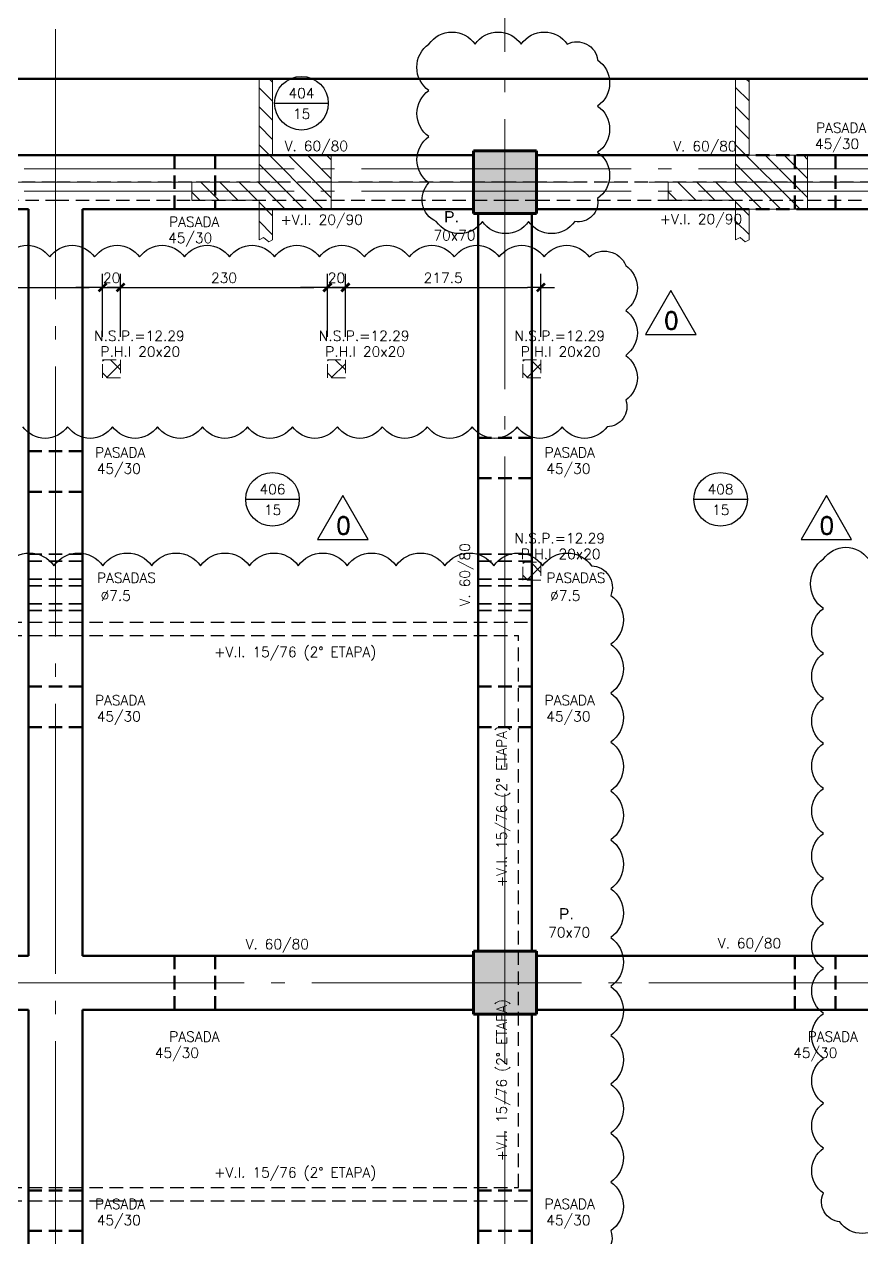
# Model space of a CAD drawing. Extents: x -4305 to 9892, y 67 to 16323.
# Drawn here: x 2701 to 3632, y 1854 to 3203 of the extents above; entities that cross this region are included whole.
import ezdxf
from ezdxf.enums import TextEntityAlignment as Align

# ---------------------------------------------------------------- set-up
doc = ezdxf.new("R2010")
doc.units = 0
doc.header["$LTSCALE"] = 30
doc.header["$MEASUREMENT"] = 0
for name, pattern in [('DASHED', [0.75, 0.5, -0.25]), ('EJES', [12.5, 10, -1, 0.5, -1]), ('HIDDEN', [0.375, 0.25, -0.125]), ('RLE-PROYECCION', [53.5785, 35.71875, -17.85975])]:
    doc.linetypes.add(name, pattern=pattern)
doc.layers.get('0').update_dxf_attribs({"linetype": 'CONTINUOUS'})
for name, color, linetype, lineweight in [('RLE-CORTES-ABATIDOS', 1, 'CONTINUOUS', 15), ('RLE-EJES', 1, 'EJES', 15), ('RLE-LOSA', 90, 'CONTINUOUS', 15), ('RLE-PILAR', 5, 'CONTINUOUS', 25), ('RLE-PROYECCION', 2, 'DASHED', 15), ('RLE-SOLID', 252, 'CONTINUOUS', 15), ('RLE-TEXTO-1', 9, 'CONTINUOUS', 9), ('RLE-VIGA', 3, 'CONTINUOUS', 15)]:
    doc.layers.add(name, color=color, linetype=linetype, lineweight=lineweight)
for name, color, linetype in [('RLE-COTAS1', 2, 'CONTINUOUS'), ('RLE-HATCH2', 1, 'HIDDEN'), ('RLE-LOSAS', 3, 'CONTINUOUS'), ('RLE-REVISION 0', 1, 'CONTINUOUS'), ('RLE-SEGMENTOS1', 2, 'DASHED')]:
    doc.layers.add(name, color=color, linetype=linetype)
doc.styles.add('Arial_3', font='arial.ttf', dxfattribs={"height": 0.25})
doc.styles.add('ROMAND', font='romand', dxfattribs={"height": 31.5})
doc.styles.add('ROMANS', font='romans.shx', dxfattribs={"height": 11.25})
doc.dimstyles.new('ING-50', dxfattribs={"dimscale": 50, "dimtxt": 0.27, "dimasz": 0.3, "dimexe": 0, "dimexo": 0, "dimgap": 0.1, "dimtad": 1, "dimdec": 1, "dimzin": 12, "dimdsep": 46, "dimtxsty": 'ROMANS', "dimblk": 'TICK1', "dimblk1": 'TICK1', "dimblk2": 'TICK1', "dimcen": 0.09, "dimclrd": 2, "dimclre": 1, "dimclrt": 3, "dimadec": 0, "dimazin": 0, "dimtfac": 1, "dimtdec": 0, "dimtix": 1, "dimtmove": 2, "dimatfit": 3, "dimldrblk": 'TICK1', "dimfxl": 0, "dimfxlon": 1, "dimtolj": 1, "dimtzin": 0, "dimarcsym": 0})
pattern_1 = [(135, (9312.102, 600.886), (-10.606602, -10.606602), [])]

# ---------------------------------------------------------------- blocks, each defined once
blk = doc.blocks.new('RLE-ETIQUETA COLUMNA - TAG PILAR DIVIDIDO-1340790-4_')
at = {"layer": 'RLE-TEXTO-1', "insert": (-0.264, 0.165), "char_height": 0.25, "width": 0.40084, "attachment_point": 1, "style": 'Arial_3'}
blk.add_mtext('P.', dxfattribs=at)
blk = doc.blocks.new('losa-ne')
at = {"color": 5, "linetype": 'Continuous'}
blk.add_line((-29.8, 0), (29.7, 0), dxfattribs=at)
at = {"color": 3, "linetype": 'Continuous'}
blk.add_circle((0, 0), 29.8, dxfattribs=at)
at = {"color": 3, "linetype": 'Continuous', "style": 'ROMANS'}
for tag, p in [('N%%DL', (0, 5.6)), ('ESP', (0.2, -17.4))]:
    blk.add_attdef(tag, text='', height=11.2, dxfattribs=at).set_placement(p, align=Align.CENTER)
blk = doc.blocks.new('rev-1')
at = {"color": 3}
blk.add_lwpolyline([(-0.1, 31.3), (-28.3, -17.5), (28, -17.5), (-0.1, 31.3)], dxfattribs=at)
at = {"color": 5, "linetype": 'Continuous', "style": 'ROMAND'}
blk.add_attdef('1', text='', height=20, dxfattribs=at).set_placement((0.4, -12), align=Align.CENTER)
blk = doc.blocks.new('TICK1')
at = {"color": 2}
for points in [[(0, 0), (-1, 0)], [(0, 0), (1, 0)]]:
    blk.add_lwpolyline(points, dxfattribs=at)
at = {"color": 2, "const_width": 0.2}
blk.add_lwpolyline([(-0.3, -0.3), (0.3, 0.3)], dxfattribs=at)
blk = doc.blocks.new('*D128')
at = {"layer": 'RLE-COTAS1', "color": 1, "lineweight": -2, "transparency": 16777216}
for p, q in [((2557.7, 2855.9), (2557.7, 2925.9)), ((2787.7, 2855.9), (2787.7, 2925.9))]:
    blk.add_line(p, q, dxfattribs=at)
at = {"layer": 'RLE-COTAS1', "color": 2, "lineweight": -2, "transparency": 16777216}
blk.add_line((2572.7, 2910.9), (2772.7, 2910.9), dxfattribs=at)
at = {"layer": 'RLE-COTAS1', "color": 2, "lineweight": -2, "transparency": 16777216, "xscale": 15, "yscale": 15, "zscale": 15, "rotation": 180}
blk.add_blockref('TICK1', (2557.7, 2910.9), dxfattribs=at)
at = {"layer": 'RLE-COTAS1', "color": 2, "lineweight": -2, "transparency": 16777216, "xscale": 15, "yscale": 15, "zscale": 15}
blk.add_blockref('TICK1', (2787.7, 2910.9), dxfattribs=at)
at = {"layer": 'RLE-COTAS1', "color": 3, "transparency": 16777216, "insert": (2672.7, 2921.5), "char_height": 11.25, "attachment_point": 5, "style": 'ROMANS'}
blk.add_mtext('\\A1;230', dxfattribs=at)
blk = doc.blocks.new('*D129')
at = {"layer": 'RLE-COTAS1', "color": 1, "lineweight": -2, "transparency": 16777216}
for p, q in [((2787.7, 2855.9), (2787.7, 2925.9)), ((2807.7, 2855.9), (2807.7, 2925.9))]:
    blk.add_line(p, q, dxfattribs=at)
at = {"layer": 'RLE-COTAS1', "color": 2, "lineweight": -2, "transparency": 16777216}
for p, q in [((2772.7, 2910.9), (2757.7, 2910.9)), ((2787.7, 2910.9), (2807.7, 2910.9)), ((2822.7, 2910.9), (2837.7, 2910.9))]:
    blk.add_line(p, q, dxfattribs=at)
at = {"layer": 'RLE-COTAS1', "color": 2, "lineweight": -2, "transparency": 16777216, "xscale": 15, "yscale": 15, "zscale": 15}
blk.add_blockref('TICK1', (2787.7, 2910.9), dxfattribs=at)
at = {"layer": 'RLE-COTAS1', "color": 2, "lineweight": -2, "transparency": 16777216, "xscale": 15, "yscale": 15, "zscale": 15, "rotation": 180}
blk.add_blockref('TICK1', (2807.7, 2910.9), dxfattribs=at)
at = {"layer": 'RLE-COTAS1', "color": 3, "transparency": 16777216, "insert": (2797.7, 2921.5), "char_height": 11.25, "attachment_point": 5, "style": 'ROMANS'}
blk.add_mtext('\\A1;20', dxfattribs=at)
blk = doc.blocks.new('*D130')
at = {"layer": 'RLE-COTAS1', "color": 1, "lineweight": -2, "transparency": 16777216}
for p, q in [((2807.7, 2855.9), (2807.7, 2925.9)), ((3037.7, 2855.9), (3037.7, 2925.9))]:
    blk.add_line(p, q, dxfattribs=at)
at = {"layer": 'RLE-COTAS1', "color": 2, "lineweight": -2, "transparency": 16777216}
blk.add_line((2822.7, 2910.9), (3022.7, 2910.9), dxfattribs=at)
at = {"layer": 'RLE-COTAS1', "color": 2, "lineweight": -2, "transparency": 16777216, "xscale": 15, "yscale": 15, "zscale": 15, "rotation": 180}
blk.add_blockref('TICK1', (2807.7, 2910.9), dxfattribs=at)
at = {"layer": 'RLE-COTAS1', "color": 2, "lineweight": -2, "transparency": 16777216, "xscale": 15, "yscale": 15, "zscale": 15}
blk.add_blockref('TICK1', (3037.7, 2910.9), dxfattribs=at)
at = {"layer": 'RLE-COTAS1', "color": 3, "transparency": 16777216, "insert": (2922.7, 2921.5), "char_height": 11.25, "attachment_point": 5, "style": 'ROMANS'}
blk.add_mtext('\\A1;230', dxfattribs=at)
blk = doc.blocks.new('*D131')
at = {"layer": 'RLE-COTAS1', "color": 1, "lineweight": -2, "transparency": 16777216}
for p, q in [((3037.7, 2855.9), (3037.7, 2925.9)), ((3057.7, 2855.9), (3057.7, 2925.9))]:
    blk.add_line(p, q, dxfattribs=at)
at = {"layer": 'RLE-COTAS1', "color": 2, "lineweight": -2, "transparency": 16777216}
for p, q in [((3022.7, 2910.9), (3007.7, 2910.9)), ((3037.7, 2910.9), (3057.7, 2910.9)), ((3072.7, 2910.9), (3087.7, 2910.9))]:
    blk.add_line(p, q, dxfattribs=at)
at = {"layer": 'RLE-COTAS1', "color": 2, "lineweight": -2, "transparency": 16777216, "xscale": 15, "yscale": 15, "zscale": 15}
blk.add_blockref('TICK1', (3037.7, 2910.9), dxfattribs=at)
at = {"layer": 'RLE-COTAS1', "color": 2, "lineweight": -2, "transparency": 16777216, "xscale": 15, "yscale": 15, "zscale": 15, "rotation": 180}
blk.add_blockref('TICK1', (3057.7, 2910.9), dxfattribs=at)
at = {"layer": 'RLE-COTAS1', "color": 3, "transparency": 16777216, "insert": (3047.7, 2921.5), "char_height": 11.25, "attachment_point": 5, "style": 'ROMANS'}
blk.add_mtext('\\A1;20', dxfattribs=at)
blk = doc.blocks.new('*D132')
at = {"layer": 'RLE-COTAS1', "color": 1, "lineweight": -2, "transparency": 16777216}
for p, q in [((3057.7, 2855.9), (3057.7, 2925.9)), ((3275.2, 2855.9), (3275.2, 2925.9))]:
    blk.add_line(p, q, dxfattribs=at)
at = {"layer": 'RLE-COTAS1', "color": 2, "lineweight": -2, "transparency": 16777216}
blk.add_line((3072.7, 2910.9), (3260.2, 2910.9), dxfattribs=at)
at = {"layer": 'RLE-COTAS1', "color": 2, "lineweight": -2, "transparency": 16777216, "xscale": 15, "yscale": 15, "zscale": 15, "rotation": 180}
blk.add_blockref('TICK1', (3057.7, 2910.9), dxfattribs=at)
at = {"layer": 'RLE-COTAS1', "color": 2, "lineweight": -2, "transparency": 16777216, "xscale": 15, "yscale": 15, "zscale": 15}
blk.add_blockref('TICK1', (3275.2, 2910.9), dxfattribs=at)
at = {"layer": 'RLE-COTAS1', "color": 3, "transparency": 16777216, "insert": (3166.4, 2921.5), "char_height": 11.25, "attachment_point": 5, "style": 'ROMANS'}
blk.add_mtext('\\A1;217.5', dxfattribs=at)

msp = doc.modelspace()

# ---------------------------------------------------------------- hatches: boundary and pattern name
at = {"layer": 'RLE-CORTES-ABATIDOS'}
h = msp.add_hatch(dxfattribs=at)
h.set_pattern_fill('FP_1', color=256, style=0, pattern_type=2)
h.set_pattern_definition(pattern_1)
h.paths.add_polyline_path([(2972.476, 2961.487), (2976.746, 2963.983), (2976.746, 2997.933), (3041.746, 2997.933), (3041.746, 3057.933), (2976.746, 3057.933), (2976.746, 3142.933), (2961.746, 3142.933), (2961.746, 3027.933), (2886.746, 3027.933), (2886.746, 3007.933), (2961.746, 3007.933), (2961.746, 2963.983), (2966.731, 2966.308)])
h = msp.add_hatch(dxfattribs=at)
h.set_pattern_fill('FP_1', color=256, style=0, pattern_type=2)
h.set_pattern_definition(pattern_1)
h.paths.add_polyline_path([(3502.476, 2961.487), (3506.746, 2963.983), (3506.746, 2997.933), (3571.746, 2997.933), (3571.746, 3057.933), (3506.746, 3057.933), (3506.746, 3142.933), (3491.746, 3142.933), (3491.746, 3027.933), (3416.746, 3027.933), (3416.746, 3007.933), (3491.746, 3007.933), (3491.746, 2963.983), (3496.731, 2966.308)])
at = {"layer": 'RLE-HATCH2', "linetype": 'RLE-PROYECCION'}
h = msp.add_hatch(dxfattribs=at)
h.set_pattern_fill('ANSI37', color=1, scale=5.15625, style=0)
h.set_pattern_definition([(45, (-65402.227, 21923.207), (-11.5761114, 11.5761114), []), (135, (-65402.227, 21923.207), (-11.5761114, -11.5761114), [])])
h.paths.add_polyline_path([(2807.7, 2810.433), (2807.7, 2830.433), (2787.7, 2830.433), (2787.7, 2810.433)])
h = msp.add_hatch(dxfattribs=at)
h.set_pattern_fill('ANSI37', color=1, scale=5.15625, style=0)
h.set_pattern_definition([(45, (-65152.227, 21923.207), (-11.5761114, 11.5761114), []), (135, (-65152.227, 21923.207), (-11.5761114, -11.5761114), [])])
h.paths.add_polyline_path([(3057.7, 2810.433), (3057.7, 2830.433), (3037.7, 2830.433), (3037.7, 2810.433)])
h = msp.add_hatch(dxfattribs=at)
h.set_pattern_fill('ANSI37', color=1, scale=5.15625, style=0)
h.set_pattern_definition([(45, (-64934.727, 21923.207), (-11.5761114, 11.5761114), []), (135, (-64934.727, 21923.207), (-11.5761114, -11.5761114), [])])
h.paths.add_polyline_path([(3275.2, 2810.433), (3275.2, 2830.433), (3255.2, 2830.433), (3255.2, 2810.433)])
h = msp.add_hatch(dxfattribs=at)
h.set_pattern_fill('ANSI37', color=1, scale=5.15625, style=0)
h.set_pattern_definition([(45, (-64934.727, 21698.207), (-11.5761114, 11.5761114), []), (135, (-64934.727, 21698.207), (-11.5761114, -11.5761114), [])])
h.paths.add_polyline_path([(3275.2, 2585.433), (3275.2, 2605.433), (3255.2, 2605.433), (3255.2, 2585.433)])
at = {"layer": 'RLE-SOLID'}
for points in [[(3270.2, 2992.933), (3270.2, 3062.933), (3200.2, 3062.933), (3200.2, 2992.933)], [(3270.2, 2102.933), (3270.2, 2172.933), (3200.2, 2172.933), (3200.2, 2102.933)]]:
    msp.add_hatch(color=256, dxfattribs=at).paths.add_polyline_path(points)

# ---------------------------------------------------------------- linework, layer by layer
at = {"layer": 'RLE-CORTES-ABATIDOS'}
for p, q in [((2976.746, 3142.933), (2961.746, 3142.933)), ((2961.746, 3142.933), (2961.746, 3027.933)), ((2976.746, 3057.933), (2976.746, 3142.933)), ((3506.746, 3142.933), (3491.746, 3142.933)), ((3491.746, 3142.933), (3491.746, 3027.933)), ((3506.746, 3057.933), (3506.746, 3142.933)), ((3041.746, 3057.933), (2976.746, 3057.933)), ((3041.746, 2997.933), (3041.746, 3057.933)), ((3571.746, 3057.933), (3506.746, 3057.933)), ((3571.746, 2997.933), (3571.746, 3057.933)), ((2961.746, 3027.933), (2886.746, 3027.933)), ((2886.746, 3027.933), (2886.746, 3007.933)), ((3491.746, 3027.933), (3416.746, 3027.933)), ((3416.746, 3027.933), (3416.746, 3007.933)), ((2886.746, 3007.933), (2961.746, 3007.933)), ((2961.746, 3007.933), (2961.746, 2963.983)), ((2976.746, 2963.983), (2976.746, 2997.933)), ((2976.746, 2997.933), (3041.746, 2997.933)), ((3416.746, 3007.933), (3491.746, 3007.933)), ((3491.746, 3007.933), (3491.746, 2963.983)), ((3506.746, 2963.983), (3506.746, 2997.933)), ((3506.746, 2997.933), (3571.746, 2997.933)), ((2961.746, 2963.983), (2966.731, 2966.308)), ((2966.731, 2966.308), (2972.476, 2961.487)), ((2972.476, 2961.487), (2976.746, 2963.983)), ((3491.746, 2963.983), (3496.731, 2966.308)), ((3496.731, 2966.308), (3502.476, 2961.487)), ((3502.476, 2961.487), (3506.746, 2963.983))]:
    msp.add_line(p, q, dxfattribs=at)
at = {"layer": 'RLE-EJES', "linetype": 'EJES', "lineweight": 9}
for p, q in [((3235.2, 3472.933), (3235.2, 967.933)), ((770.199, 3027.933), (4570.199, 3027.933)), ((770.199, 2137.933), (4570.199, 2137.933))]:
    msp.add_line(p, q, dxfattribs=at)
at = {"layer": 'RLE-EJES', "linetype": 'EJES'}
for p, q in [((2735.2, 1022.933), (2735.2, 3422.933)), ((825.554, 3042.933), (4515.554, 3042.933)), ((825.554, 3017.933), (4515.554, 3017.933))]:
    msp.add_line(p, q, dxfattribs=at)
at = {"layer": 'RLE-LOSA', "color": 3, "lineweight": 50}
msp.add_line((1070.199, 3142.933), (4270.199, 3142.933), dxfattribs=at)
at = {"layer": 'RLE-PILAR', "lineweight": 70}
for p, q in [((3200.2, 2992.933), (3200.2, 3062.933)), ((3200.2, 3062.933), (3270.2, 3062.933)), ((3270.2, 3062.933), (3270.2, 2992.933)), ((3270.2, 2992.933), (3200.2, 2992.933)), ((3200.2, 2102.933), (3200.2, 2172.933)), ((3200.2, 2172.933), (3270.2, 2172.933)), ((3270.2, 2172.933), (3270.2, 2102.933)), ((3270.2, 2102.933), (3200.2, 2102.933))]:
    msp.add_line(p, q, dxfattribs=at)
at = {"layer": 'RLE-PROYECCION', "lineweight": 25}
for p, q in [((3235.2, 3027.933), (3200.205, 3027.933)), ((3270.195, 3027.933), (3235.2, 3027.933)), ((3200.205, 3007.933), (3235.2, 3007.933)), ((3235.2, 3007.933), (3270.195, 3007.933))]:
    msp.add_line(p, q, dxfattribs=at)
at = {"layer": 'RLE-PROYECCION', "linetype": 'DASHED'}
for p, q in [((2787.7, 2810.433), (2787.7, 2830.433)), ((2787.7, 2830.433), (2807.7, 2830.433)), ((2807.7, 2830.433), (2807.7, 2810.433)), ((3037.7, 2810.433), (3037.7, 2830.433)), ((3037.7, 2830.433), (3057.7, 2830.433)), ((3057.7, 2830.433), (3057.7, 2810.433)), ((3255.2, 2810.433), (3255.2, 2830.433)), ((3255.2, 2830.433), (3275.2, 2830.433)), ((3275.2, 2830.433), (3275.2, 2810.433)), ((2807.7, 2810.433), (2787.7, 2810.433)), ((3057.7, 2810.433), (3037.7, 2810.433)), ((3275.2, 2810.433), (3255.2, 2810.433)), ((3255.2, 2585.433), (3255.2, 2605.433)), ((3255.2, 2605.433), (3275.2, 2605.433)), ((3275.2, 2605.433), (3275.2, 2585.433)), ((3275.2, 2585.433), (3255.2, 2585.433))]:
    msp.add_line(p, q, dxfattribs=at)
at = {"layer": 'RLE-REVISION 0'}
msp.add_lwpolyline([(3150.57, 3181.427, -0.52056705), (3201.891, 3181.427, -0.52056705), (3253.211, 3181.427, -0.52056705), (3304.531, 3181.427, -0.52056705), (3338.256, 3163.831, -0.52056705), (3338.256, 3112.511, -0.52056705), (3338.256, 3061.19, -0.52056705), (3338.256, 3009.87, -0.52056705), (3312.718, 2984.087, -0.52056705), (3261.398, 2984.087, -0.52056705), (3210.078, 2984.087, -0.52056705), (3158.757, 2984.087, -0.52056705), (3150.57, 3027.22, -0.52056705), (3150.57, 3078.541, -0.52056705), (3150.57, 3129.861, -0.52056705)], format="xyb", close=True, dxfattribs=at)
for points in [[(2678.82, 2944.777, -0.52056705), (2728.82, 2944.777, -0.52056705), (2778.82, 2944.777, -0.52056705), (2828.82, 2944.777, -0.52056705), (2878.82, 2944.777, -0.52056705), (2928.82, 2944.777, -0.52056705), (2978.82, 2944.777, -0.52056705), (3028.82, 2944.777, -0.52056705), (3078.82, 2944.777, -0.52056705), (3128.82, 2944.777, -0.52056705), (3178.82, 2944.777, -0.52056705), (3228.82, 2944.777, -0.52056705), (3278.82, 2944.777, -0.52056705), (3328.82, 2944.777, -0.52056705), (3369.429, 2935.387, -0.52056705), (3369.429, 2885.387, -0.52056705), (3369.429, 2835.387, -0.52056705), (3369.429, 2785.387, -0.52056705), (3348.769, 2756.047, -0.52056705), (3298.769, 2756.047, -0.52056705), (3248.769, 2756.047, -0.52056705), (3198.769, 2756.047, -0.52056705), (3148.769, 2756.047, -0.52056705), (3098.769, 2756.047, -0.52056705), (3048.769, 2756.047, -0.52056705), (2998.769, 2756.047, -0.52056705), (2948.769, 2756.047, -0.52056705), (2898.769, 2756.047, -0.52056705), (2848.769, 2756.047, -0.52056705), (2798.769, 2756.047, -0.52056705), (2748.769, 2756.047, -0.52056705), (2698.769, 2756.047, -0.52056705)], [(3657.642, 1872.162, -0.52056705), (3607.642, 1872.162, -0.52056705), (3589.338, 1903.859, -0.52056705), (3589.338, 1953.859, -0.52056705), (3589.338, 2003.859, -0.52056705), (3589.338, 2053.859, -0.52056705), (3589.338, 2103.859, -0.52056705), (3589.338, 2153.859, -0.52056705), (3589.338, 2203.859, -0.52056705), (3589.338, 2253.859, -0.52056705), (3589.338, 2303.859, -0.52056705), (3589.338, 2353.859, -0.52056705), (3589.338, 2403.859, -0.52056705), (3589.338, 2453.859, -0.52056705), (3589.338, 2503.859, -0.52056705), (3589.338, 2553.859, -0.52056705), (3589.338, 2609.024, -0.52056705), (3639.338, 2609.024, -0.52056705)], [(2679.24, 2601.433, -0.52056705), (2733.588, 2601.433, -0.52056705), (2787.936, 2601.433, -0.52056705), (2842.285, 2601.433, -0.52056705), (2896.633, 2601.433, -0.52056705), (2950.981, 2601.433, -0.52056705), (3005.329, 2601.433, -0.52056705), (3059.677, 2601.433, -0.52056705), (3114.026, 2601.433, -0.52056705), (3168.374, 2601.433, -0.52056705), (3222.722, 2601.433, -0.52056705), (3277.07, 2601.433, -0.52056705), (3331.418, 2601.433, -0.52056705), (3352.886, 2568.553, -0.52056705), (3352.886, 2514.204, -0.52056705), (3352.886, 2459.856, -0.52056705), (3352.886, 2405.508, -0.52056705), (3352.886, 2351.16, -0.52056705), (3352.886, 2296.812, -0.52056705), (3352.886, 2242.463, -0.52056705), (3352.886, 2188.115, -0.52056705), (3352.886, 2133.767, -0.52056705), (3352.886, 2079.419, -0.52056705), (3352.886, 2025.071, -0.52056705), (3352.886, 1970.722, -0.52056705), (3352.886, 1916.374, -0.52056705), (3352.886, 1862.026, -0.52056705), (3330.197, 1830.367, -0.52056705)]]:
    msp.add_lwpolyline(points, format="xyb", dxfattribs=at)
at = {"layer": 'RLE-SEGMENTOS1', "lineweight": 50}
for p, q in [((2867.699, 2997.933), (2867.699, 3057.933)), ((2912.699, 3057.933), (2912.699, 3027.933)), ((3491.746, 3057.933), (3571.746, 3057.933)), ((3557.7, 3057.933), (3557.7, 2997.933)), ((3602.7, 3057.933), (3602.7, 2997.933)), ((2912.699, 3027.933), (2912.699, 3007.933)), ((2912.699, 3007.933), (2912.699, 2997.933)), ((3491.746, 2997.933), (3571.746, 2997.933)), ((3205.2, 2743.733), (3265.2, 2743.733)), ((2705.2, 2728.733), (2765.2, 2728.733)), ((3205.2, 2698.733), (3265.2, 2698.733)), ((2705.2, 2683.733), (2765.2, 2683.733)), ((2705.2, 2467.133), (2765.2, 2467.133)), ((3205.2, 2467.133), (3265.2, 2467.133)), ((2765.2, 2422.133), (2705.2, 2422.133)), ((3265.2, 2422.133), (3205.2, 2422.133)), ((2867.699, 2107.933), (2867.699, 2167.933)), ((2912.699, 2167.933), (2912.699, 2107.933)), ((3557.7, 2167.933), (3557.7, 2107.933)), ((3602.7, 2167.933), (3602.7, 2107.933)), ((2705.2, 1907.094), (2765.2, 1907.094)), ((3205.2, 1907.094), (3265.2, 1907.094)), ((2705.2, 1862.094), (2765.2, 1862.094)), ((3205.2, 1862.094), (3265.2, 1862.094))]:
    msp.add_line(p, q, dxfattribs=at)
at = {"layer": 'RLE-SEGMENTOS1', "lineweight": 25}
for p, q in [((2735.2, 3027.933), (2521.746, 3027.933)), ((2886.746, 3027.933), (2735.2, 3027.933)), ((3041.746, 3027.933), (2886.746, 3027.933)), ((3200.2, 3027.933), (3041.746, 3027.933)), ((3416.746, 3027.933), (3270.2, 3027.933)), ((3571.746, 3027.933), (3416.746, 3027.933)), ((3735.2, 3027.933), (3571.746, 3027.933)), ((2521.746, 3007.933), (2735.2, 3007.933)), ((2735.2, 3007.933), (2886.746, 3007.933)), ((2886.746, 3007.933), (3041.746, 3007.933)), ((3041.746, 3007.933), (3200.2, 3007.933)), ((3270.2, 3007.933), (3416.746, 3007.933)), ((3416.746, 3007.933), (3571.746, 3007.933)), ((3571.746, 3007.933), (3735.2, 3007.933)), ((2457.9, 2538.933), (3265.2, 2538.933)), ((2457.9, 2523.933), (3250.2, 2523.933)), ((3250.2, 1910.433), (3250.2, 2523.933)), ((2457.9, 1910.433), (3250.2, 1910.433)), ((2457.9, 1895.433), (3265.2, 1895.433))]:
    msp.add_line(p, q, dxfattribs=at)
at = {"layer": 'RLE-SEGMENTOS1', "lineweight": 35}
for p, q in [((2765.2, 2614.183), (2705.2, 2614.183)), ((2765.2, 2606.683), (2705.2, 2606.683)), ((3265.2, 2614.183), (3205.2, 2614.183)), ((3265.2, 2606.683), (3205.2, 2606.683)), ((2765.2, 2586.683), (2705.2, 2586.683)), ((2765.2, 2579.183), (2705.2, 2579.183)), ((3265.2, 2586.683), (3205.2, 2586.683)), ((3265.2, 2579.183), (3205.2, 2579.183)), ((2765.2, 2559.183), (2705.2, 2559.183)), ((2765.2, 2551.683), (2705.2, 2551.683)), ((3265.2, 2559.183), (3205.2, 2559.183)), ((3265.2, 2551.683), (3205.2, 2551.683))]:
    msp.add_line(p, q, dxfattribs=at)
at = {"layer": 'RLE-VIGA', "lineweight": 50}
for p, q in [((2705.2, 3057.933), (2521.746, 3057.933)), ((2705.2, 3057.933), (2765.2, 3057.933)), ((2961.746, 3057.933), (2765.2, 3057.933)), ((3041.746, 3057.933), (2961.746, 3057.933)), ((3200.2, 3057.933), (3041.746, 3057.933)), ((3270.2, 3057.933), (3491.746, 3057.933)), ((3571.746, 3057.933), (3705.2, 3057.933)), ((2705.2, 2997.933), (2521.746, 2997.933)), ((2705.2, 2167.933), (2705.2, 2997.933)), ((2765.2, 2167.933), (2765.2, 2997.933)), ((2961.746, 2997.933), (2765.2, 2997.933)), ((3041.746, 2997.933), (2961.746, 2997.933)), ((3200.2, 2997.933), (3041.746, 2997.933)), ((3270.2, 2997.933), (3491.746, 2997.933)), ((3571.746, 2997.933), (3705.2, 2997.933)), ((3205.2, 2172.933), (3205.2, 2992.933)), ((3265.2, 2172.933), (3265.2, 2992.933)), ((2270.2, 2167.933), (2705.2, 2167.933)), ((2765.2, 2167.933), (3200.2, 2167.933)), ((3270.2, 2167.933), (3705.2, 2167.933)), ((2270.2, 2107.933), (2705.2, 2107.933)), ((2705.2, 2107.933), (2705.2, 1442.933)), ((2765.2, 2107.933), (3200.2, 2107.933)), ((2765.2, 2107.933), (2765.2, 1442.933)), ((3270.2, 2107.933), (3705.2, 2107.933)), ((3205.2, 1447.933), (3205.2, 2102.933)), ((3265.2, 1447.933), (3265.2, 2102.933))]:
    msp.add_line(p, q, dxfattribs=at)

# ---------------------------------------------------------------- block references
at = {"layer": 'RLE-LOSAS'}
for p, values in [((3008.828, 3115.648), {'N%%DL': '404', 'ESP': '15'}), ((2976.599, 2675.34), {'N%%DL': '406', 'ESP': '15'}), ((3474.996, 2675.34), {'N%%DL': '408', 'ESP': '15'})]:
    msp.add_blockref('losa-ne', p, dxfattribs=at).add_auto_attribs(values)
at = {"layer": 'RLE-REVISION 0'}
for p in [(3419.785, 2876.02), (3055.109, 2648.178), (3592.735, 2648.178)]:
    msp.add_blockref('rev-1', p, dxfattribs=at).add_auto_attribs({'1': '0'})
at = {"layer": 'RLE-TEXTO-1', "xscale": 49.99999999999998, "yscale": 49.99999999999998, "zscale": 49.99999999999998}
for p in [(3180.711, 2987.488), (3308.412, 2212.588)]:
    msp.add_blockref('RLE-ETIQUETA COLUMNA - TAG PILAR DIVIDIDO-1340790-4_', p, dxfattribs=at)

# ---------------------------------------------------------------- texts
at = {"layer": 'RLE-TEXTO-1', "char_height": 11.25, "attachment_point": 5, "style": 'ROMANS'}
for s, insert, width in [('PASADA ', (3609.05, 3088.447), 88.58647), ('V. 60/80', (3025.376, 3066.292), 78.56537), ('45/30', (3604.572, 3068.603), 52.51053), ('V. 60/80', (3457.603, 3065.989), 78.56537), ('PASADA ', (2889.533, 2983.846), 88.58647), ('+V.I. 20/90', (3031.315, 2984.287), 103.01684), ('+V.I. 20/90', (3453.08, 2985.028), 103.01684), ('45/30', (2885.054, 2964.002), 52.51053), ('70x70', (3178.932, 2968.847), 56.91981), ('P.H.I 20x20 ', (2829.621, 2839.562), 175.48438), ('P.H.I 20x20 ', (3079.621, 2839.562), 175.48438), ('P.H.I 20x20 ', (3297.121, 2839.562), 175.48438), ('PASADA ', (2807.141, 2727.342), 91.39237), ('PASADA ', (3307.141, 2727.342), 91.39237), ('45/30', (2805.7, 2707.498), 52.51053), ('45/30', (3305.7, 2707.498), 52.51053), ('P.H.I 20x20 ', (3297.121, 2614.562), 175.48438), ('PASADAS ', (2814.155, 2588.033), 105.42191), ('PASADAS ', (3314.155, 2588.033), 105.42191), ('Ø7.5', (2802.293, 2568.19), 45.69619), ('Ø7.5', (3302.293, 2568.19), 45.69619), ('+V.I. 15/76 (2° ETAPA)', (3002.01, 2503.676), 285.57572), ('PASADA ', (2807.141, 2451.959), 91.39237), ('PASADA ', (3307.141, 2451.959), 91.39237), ('45/30', (2805.7, 2432.115), 52.51053), ('45/30', (3305.7, 2432.115), 52.51053), ('70x70', (3306.633, 2193.947), 56.91981), ('V. 60/80', (2981.957, 2178.962), 78.56537), ('V. 60/80', (3507.146, 2179.941), 78.56537), ('PASADA ', (2889.744, 2078.002), 91.39237), ('PASADA ', (3599.744, 2078.002), 91.39237), ('45/30', (2870.304, 2058.158), 52.51053), ('45/30', (3580.304, 2058.158), 52.51053), ('+V.I. 15/76 (2° ETAPA)', (3002.01, 1925.13), 285.57572), ('PASADA ', (2807.141, 1891.959), 91.39237), ('PASADA ', (3307.141, 1891.959), 91.39237), ('45/30', (2805.7, 1872.115), 52.51053), ('45/30', (3305.7, 1872.115), 52.51053)]:
    msp.add_mtext(s, dxfattribs=dict(at, insert=insert, width=width))
at = {"layer": 'RLE-TEXTO-1', "color": 3, "char_height": 11.25, "width": 175.48438, "attachment_point": 5, "style": 'ROMANS'}
for insert in [(2828.561, 2857.036), (3078.561, 2857.036), (3296.061, 2857.036), (3296.061, 2632.036)]:
    msp.add_mtext('N.S.P.=12.29', dxfattribs=dict(at, insert=insert))
at = {"layer": 'RLE-TEXTO-1', "char_height": 11.25, "attachment_point": 5, "rotation": 90, "style": 'ROMANS'}
for s, insert, width in [('V. 60/80', (3192.491, 2591.461), 78.56537), ('+V.I. 15/76 (2° ETAPA)', (3233.415, 2334.4), 285.57572), ('+V.I. 15/76 (2° ETAPA)', (3233.415, 2029.619), 285.57572)]:
    msp.add_mtext(s, dxfattribs=dict(at, insert=insert, width=width))

# ---------------------------------------------------------------- dimensions: what is measured, and where the dimension line sits
at = {"layer": 'RLE-COTAS1'}
for base, p1, p2, picture, middle in [((2787.7, 2910.919), (2557.7, 2830.433), (2787.7, 2830.433), '*D128', (2672.7, 2921.544)), ((2807.7, 2910.919), (2787.7, 2830.433), (2807.7, 2830.433), '*D129', (2797.7, 2921.544)), ((3037.7, 2910.919), (2807.7, 2830.433), (3037.7, 2830.433), '*D130', (2922.7, 2921.544)), ((3057.7, 2910.919), (3037.7, 2830.433), (3057.7, 2830.433), '*D131', (3047.7, 2921.544)), ((3275.2, 2910.919), (3057.7, 2830.433), (3275.2, 2830.433), '*D132', (3166.45, 2921.544))]:
    dim = msp.add_linear_dim(base=base, p1=p1, p2=p2, dimstyle='ING-50', override={"dimexe": 0.3, "dimfxl": 1.1}, dxfattribs=at)
    dim.commit()
    dim.dimension.update_dxf_attribs({"geometry": picture, "text_midpoint": middle})

doc.saveas('drawing.dxf')
